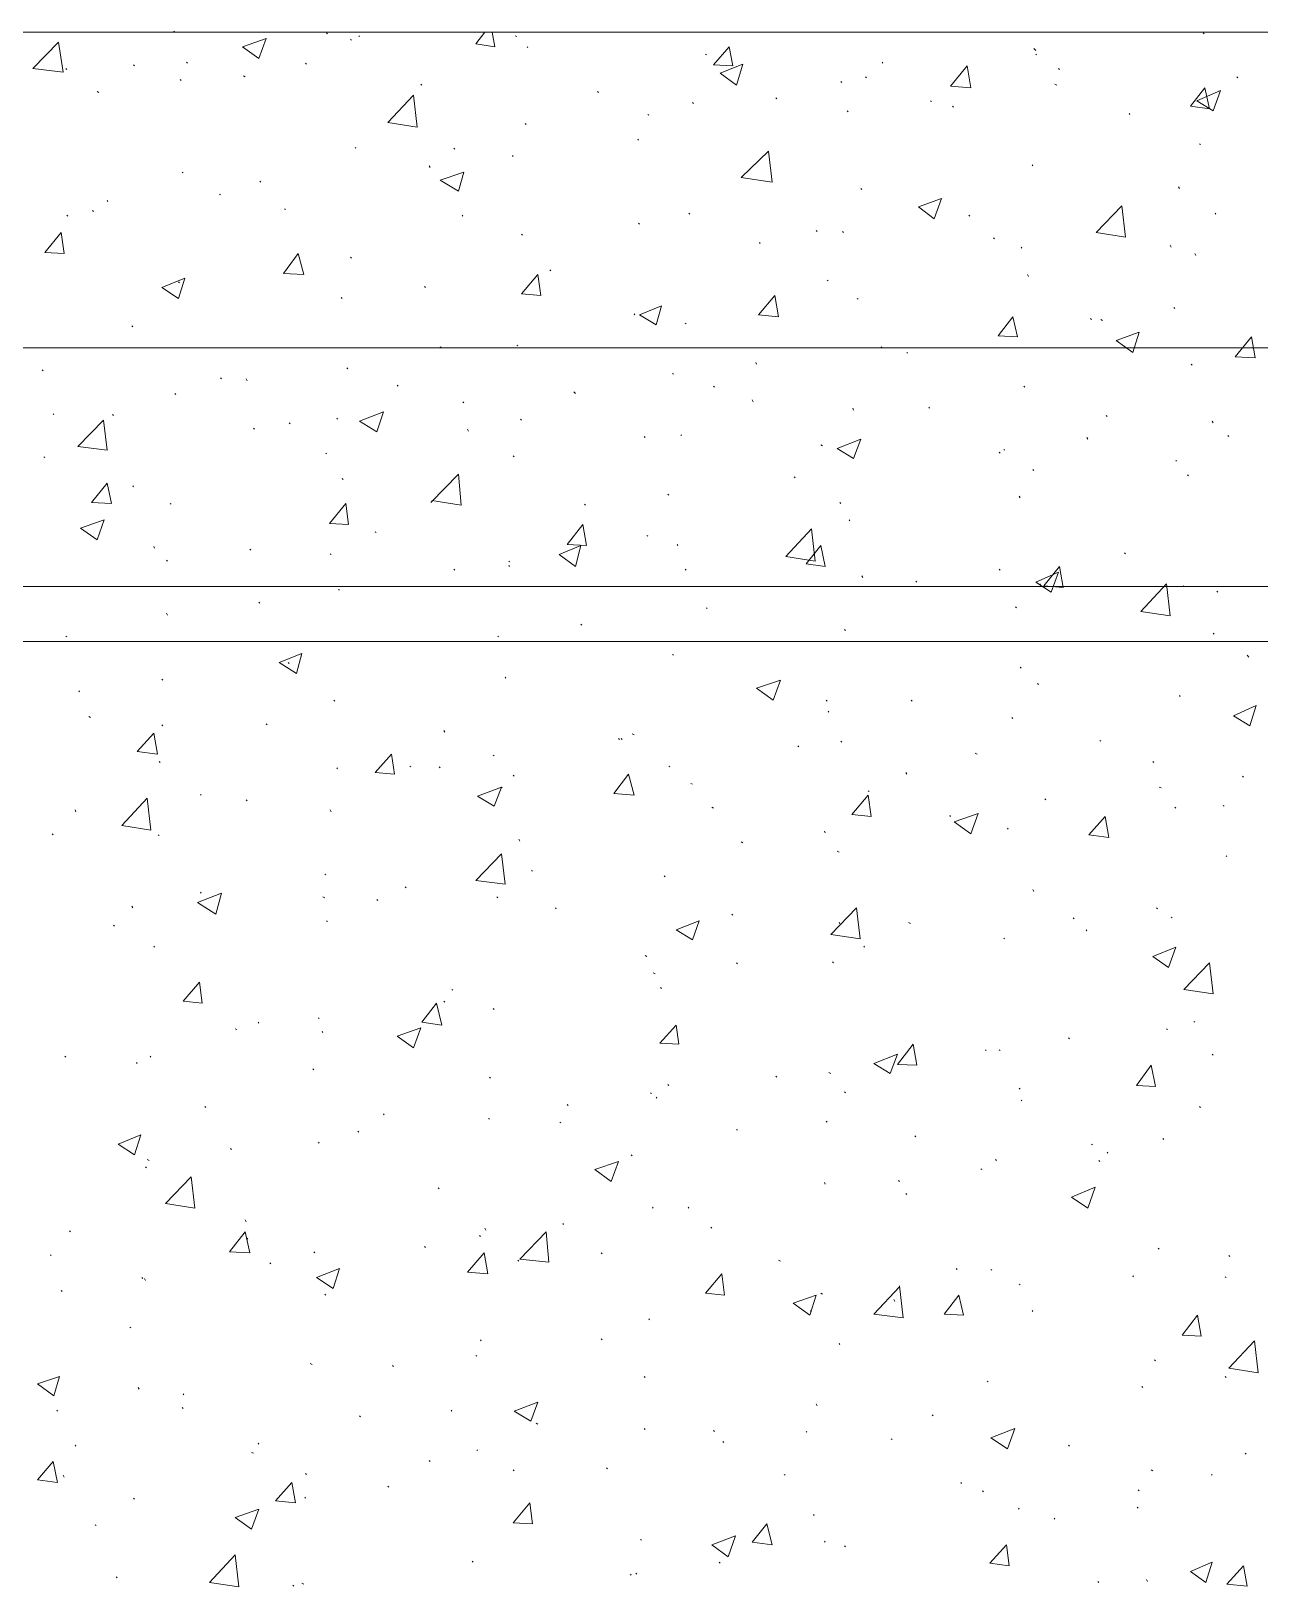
# Model space of a CAD drawing. Header units: millimetres. Extents: x 2928 to 3112, y 1220 to 1280.
# Drawn here: x 2977.183 to 2979.422, y 1259.729 to 1262.564 of the extents above; entities that cross this region are included whole.
import ezdxf

# ---------------------------------------------------------------- set-up
doc = ezdxf.new("R2010")
doc.units = ezdxf.units.MM

msp = doc.modelspace()

# ---------------------------------------------------------------- linework, layer by layer
at = {"color": 253, "linetype": 'Continuous', "lineweight": 5, "true_color": 0x9a9a9a}
for points in [[(2940.97965, 1262.56226), (2981.54689, 1262.56226), (2981.54689, 1240.79028), (2940.97965, 1240.79028)], [(2941.98633, 1261.55224), (2980.53854, 1261.55224), (2980.53854, 1241.8003), (2941.98633, 1241.8003)]]:
    msp.add_lwpolyline(points, close=True, dxfattribs=at)
at = {"color": 92, "linetype": 'Continuous', "lineweight": 13, "true_color": 0x00b800}
for points in [[(2977.44517, 1262.56226), (2977.4435, 1262.56393), (2977.4435, 1262.56393)], [(2977.7235, 1262.55893), (2977.72184, 1262.56059), (2977.72184, 1262.56059)], [(2977.99351, 1262.54059), (2978.01017, 1262.56226), (2978.01017, 1262.56226)], [(2978.02851, 1262.53559), (2978.02351, 1262.56226), (2978.02351, 1262.56226)], [(2979.32019, 1262.55893), (2979.31853, 1262.56059), (2979.31853, 1262.56059)], [(2977.18683, 1262.49559), (2977.2335, 1262.54393), (2977.2335, 1262.54393)], [(2977.24183, 1262.48892), (2977.2335, 1262.54393), (2977.2335, 1262.54393)], [(2977.5685, 1262.53559), (2977.61184, 1262.55059), (2977.61184, 1262.55059)], [(2977.5685, 1262.53559), (2977.5985, 1262.51392), (2977.5985, 1262.51392)], [(2977.5985, 1262.51392), (2977.61184, 1262.55059), (2977.61184, 1262.55059)], [(2977.76684, 1262.54726), (2977.76517, 1262.54893), (2977.76517, 1262.54893)], [(2977.78184, 1262.55393), (2977.78017, 1262.55559), (2977.78017, 1262.55559)], [(2977.99351, 1262.54059), (2978.02851, 1262.53559), (2978.02851, 1262.53559)], [(2978.06851, 1262.55393), (2978.06518, 1262.55559), (2978.06518, 1262.55559)], [(2978.08851, 1262.53393), (2978.08684, 1262.53559), (2978.08684, 1262.53559)], [(2978.42685, 1262.50226), (2978.45518, 1262.53559), (2978.45518, 1262.53559)], [(2978.46185, 1262.50059), (2978.45518, 1262.53559), (2978.45518, 1262.53559)], [(2979.01352, 1262.52892), (2979.01019, 1262.53226), (2979.01019, 1262.53226)], [(2977.37183, 1262.50059), (2977.37017, 1262.50226), (2977.37017, 1262.50226)], [(2977.4685, 1262.50559), (2977.46683, 1262.50726), (2977.46683, 1262.50726)], [(2977.68517, 1262.50392), (2977.6835, 1262.50559), (2977.6835, 1262.50559)], [(2978.41351, 1262.52059), (2978.41185, 1262.52226), (2978.41185, 1262.52226)], [(2978.42685, 1262.50226), (2978.46185, 1262.50059), (2978.46185, 1262.50059)], [(2978.43851, 1262.48726), (2978.48018, 1262.50392), (2978.48018, 1262.50392)], [(2978.46851, 1262.46559), (2978.48018, 1262.50392), (2978.48018, 1262.50392)], [(2978.73519, 1262.50559), (2978.73352, 1262.50726), (2978.73352, 1262.50726)], [(2978.85852, 1262.46392), (2978.88852, 1262.50059), (2978.88852, 1262.50059)], [(2978.89519, 1262.46059), (2978.88852, 1262.50059), (2978.88852, 1262.50059)], [(2979.01519, 1262.52059), (2979.01352, 1262.52226), (2979.01352, 1262.52226)], [(2977.18683, 1262.49559), (2977.24183, 1262.48892), (2977.24183, 1262.48892)], [(2977.2485, 1262.49392), (2977.24683, 1262.49559), (2977.24683, 1262.49559)], [(2977.45683, 1262.47392), (2977.45517, 1262.47559), (2977.45517, 1262.47559)], [(2977.5735, 1262.48059), (2977.57017, 1262.48226), (2977.57017, 1262.48226)], [(2978.43851, 1262.48726), (2978.46851, 1262.46559), (2978.46851, 1262.46559)], [(2978.66018, 1262.47059), (2978.65852, 1262.47226), (2978.65852, 1262.47226)], [(2978.70518, 1262.47892), (2978.70352, 1262.48059), (2978.70352, 1262.48059)], [(2979.05686, 1262.49392), (2979.05519, 1262.49559), (2979.05519, 1262.49559)], [(2979.38186, 1262.47892), (2979.38019, 1262.48059), (2979.38019, 1262.48059)], [(2977.30683, 1262.45226), (2977.3035, 1262.45392), (2977.3035, 1262.45392)], [(2977.83351, 1262.39726), (2977.88017, 1262.44726), (2977.88017, 1262.44726)], [(2977.88684, 1262.38892), (2977.88017, 1262.44726), (2977.88017, 1262.44726)], [(2977.89517, 1262.46559), (2977.89351, 1262.46726), (2977.89351, 1262.46726)], [(2978.21684, 1262.45226), (2978.21518, 1262.45392), (2978.21518, 1262.45392)], [(2978.85852, 1262.46392), (2978.89519, 1262.46059), (2978.89519, 1262.46059)], [(2979.05186, 1262.46559), (2979.04852, 1262.46726), (2979.04852, 1262.46726)], [(2979.29519, 1262.42726), (2979.32186, 1262.46059), (2979.32186, 1262.46059)], [(2979.30686, 1262.43726), (2979.35019, 1262.45559), (2979.35019, 1262.45559)], [(2979.33019, 1262.42226), (2979.32186, 1262.46059), (2979.32186, 1262.46059)], [(2979.33686, 1262.41892), (2979.35019, 1262.45559), (2979.35019, 1262.45559)], [(2978.39018, 1262.43226), (2978.38851, 1262.43392), (2978.38851, 1262.43392)], [(2978.54185, 1262.44059), (2978.54018, 1262.44226), (2978.54018, 1262.44226)], [(2978.67185, 1262.41726), (2978.67018, 1262.41892), (2978.67018, 1262.41892)], [(2978.82352, 1262.43559), (2978.82185, 1262.43726), (2978.82185, 1262.43726)], [(2978.86352, 1262.42559), (2978.86185, 1262.42726), (2978.86185, 1262.42726)], [(2979.29519, 1262.42726), (2979.33019, 1262.42226), (2979.33019, 1262.42226)], [(2979.30686, 1262.43726), (2979.33686, 1262.41892), (2979.33686, 1262.41892)], [(2977.83351, 1262.39726), (2977.88684, 1262.38892), (2977.88684, 1262.38892)], [(2978.08518, 1262.39392), (2978.08351, 1262.39559), (2978.08351, 1262.39559)], [(2978.30851, 1262.41059), (2978.30685, 1262.41226), (2978.30685, 1262.41226)], [(2979.18519, 1262.41226), (2979.18352, 1262.41392), (2979.18352, 1262.41392)], [(2978.29018, 1262.36559), (2978.28851, 1262.36726), (2978.28851, 1262.36726)], [(2979.31353, 1262.35726), (2979.31186, 1262.35892), (2979.31186, 1262.35892)], [(2977.77517, 1262.35059), (2977.7735, 1262.35226), (2977.7735, 1262.35226)], [(2977.95517, 1262.34892), (2977.95351, 1262.35059), (2977.95351, 1262.35059)], [(2978.06184, 1262.33559), (2978.06018, 1262.33726), (2978.06018, 1262.33726)], [(2978.47685, 1262.29726), (2978.52685, 1262.34559), (2978.52685, 1262.34559)], [(2978.53352, 1262.28892), (2978.52685, 1262.34559), (2978.52685, 1262.34559)], [(2977.46017, 1262.30559), (2977.4585, 1262.30726), (2977.4585, 1262.30726)], [(2977.91017, 1262.31559), (2977.90851, 1262.31892), (2977.90851, 1262.31892)], [(2977.92851, 1262.29225), (2977.97184, 1262.30726), (2977.97184, 1262.30726)], [(2977.96184, 1262.27225), (2977.97184, 1262.30726), (2977.97184, 1262.30726)], [(2979.00852, 1262.31892), (2979.00686, 1262.32059), (2979.00686, 1262.32059)], [(2977.60184, 1262.28892), (2977.60017, 1262.29059), (2977.60017, 1262.29059)], [(2977.92851, 1262.29225), (2977.96184, 1262.27225), (2977.96184, 1262.27225)], [(2978.47685, 1262.29726), (2978.53352, 1262.28892), (2978.53352, 1262.28892)], [(2978.69685, 1262.27559), (2978.69518, 1262.27725), (2978.69518, 1262.27725)], [(2979.27519, 1262.27725), (2979.27353, 1262.28059), (2979.27353, 1262.28059)], [(2977.3235, 1262.25392), (2977.32183, 1262.25559), (2977.32183, 1262.25559)], [(2977.5285, 1262.26559), (2977.52683, 1262.26725), (2977.52683, 1262.26725)], [(2978.80019, 1262.24392), (2978.84185, 1262.25892), (2978.84185, 1262.25892)], [(2978.82852, 1262.22225), (2978.84185, 1262.25892), (2978.84185, 1262.25892)], [(2979.12352, 1262.19725), (2979.17019, 1262.24559), (2979.17019, 1262.24559)], [(2979.17686, 1262.18892), (2979.17019, 1262.24559), (2979.17019, 1262.24559)], [(2977.25016, 1262.22725), (2977.2485, 1262.22892), (2977.2485, 1262.22892)], [(2977.29683, 1262.23559), (2977.29516, 1262.23725), (2977.29516, 1262.23725)], [(2977.64684, 1262.23892), (2977.64517, 1262.24059), (2977.64517, 1262.24059)], [(2977.97017, 1262.22725), (2977.96851, 1262.22892), (2977.96851, 1262.22892)], [(2978.38351, 1262.23059), (2978.38185, 1262.23225), (2978.38185, 1262.23225)], [(2978.80019, 1262.24392), (2978.82852, 1262.22225), (2978.82852, 1262.22225)], [(2978.89352, 1262.22725), (2978.89185, 1262.22892), (2978.89185, 1262.22892)], [(2979.34186, 1262.23059), (2979.34019, 1262.23225), (2979.34019, 1262.23225)], [(2977.2085, 1262.16059), (2977.2385, 1262.19725), (2977.2385, 1262.19725)], [(2977.2435, 1262.15892), (2977.2385, 1262.19725), (2977.2385, 1262.19725)], [(2978.07851, 1262.19225), (2978.07684, 1262.19392), (2978.07684, 1262.19392)], [(2978.29185, 1262.21225), (2978.29018, 1262.21392), (2978.29018, 1262.21392)], [(2978.61518, 1262.19892), (2978.61352, 1262.20059), (2978.61352, 1262.20059)], [(2978.66352, 1262.19725), (2978.66185, 1262.19892), (2978.66185, 1262.19892)], [(2979.12352, 1262.19725), (2979.17686, 1262.18892), (2979.17686, 1262.18892)], [(2977.2085, 1262.16059), (2977.2435, 1262.15892), (2977.2435, 1262.15892)], [(2978.51185, 1262.17725), (2978.51018, 1262.17892), (2978.51018, 1262.17892)], [(2978.93852, 1262.18559), (2978.93685, 1262.18725), (2978.93685, 1262.18725)], [(2978.98852, 1262.16892), (2978.98686, 1262.17059), (2978.98686, 1262.17059)], [(2979.26019, 1262.17059), (2979.25853, 1262.17392), (2979.25853, 1262.17392)], [(2977.6435, 1262.12225), (2977.67017, 1262.15892), (2977.67017, 1262.15892)], [(2977.68017, 1262.12059), (2977.67017, 1262.15892), (2977.67017, 1262.15892)], [(2977.76684, 1262.15059), (2977.76517, 1262.15225), (2977.76517, 1262.15225)], [(2979.30519, 1262.15559), (2979.30353, 1262.15892), (2979.30353, 1262.15892)], [(2977.42183, 1262.09725), (2977.4635, 1262.11392), (2977.4635, 1262.11392)], [(2977.45183, 1262.07725), (2977.4635, 1262.11392), (2977.4635, 1262.11392)], [(2977.4535, 1262.10559), (2977.45183, 1262.10725), (2977.45183, 1262.10725)], [(2977.6435, 1262.12225), (2977.68017, 1262.12059), (2977.68017, 1262.12059)], [(2978.07684, 1262.08559), (2978.10684, 1262.12059), (2978.10684, 1262.12059)], [(2978.11184, 1262.08225), (2978.10684, 1262.12059), (2978.10684, 1262.12059)], [(2978.13018, 1262.12725), (2978.12851, 1262.12892), (2978.12851, 1262.12892)], [(2978.63518, 1262.10892), (2978.63352, 1262.11059), (2978.63352, 1262.11059)], [(2979.00019, 1262.11725), (2978.99852, 1262.12059), (2978.99852, 1262.12059)], [(2977.42183, 1262.09725), (2977.45183, 1262.07725), (2977.45183, 1262.07725)], [(2977.75017, 1262.07725), (2977.7485, 1262.07892), (2977.7485, 1262.07892)], [(2977.90184, 1262.09725), (2977.90017, 1262.09892), (2977.90017, 1262.09892)], [(2978.07684, 1262.08559), (2978.11184, 1262.08225), (2978.11184, 1262.08225)], [(2978.50852, 1262.04725), (2978.53852, 1262.08225), (2978.53852, 1262.08225)], [(2978.54518, 1262.04392), (2978.53852, 1262.08225), (2978.53852, 1262.08225)], [(2978.69018, 1262.07559), (2978.68852, 1262.07725), (2978.68852, 1262.07725)], [(2978.28351, 1262.04725), (2978.28185, 1262.04892), (2978.28185, 1262.04892)], [(2978.29185, 1262.04725), (2978.33185, 1262.06392), (2978.33185, 1262.06392)], [(2978.29185, 1262.04725), (2978.32185, 1262.02892), (2978.32185, 1262.02892)], [(2978.32185, 1262.02892), (2978.33185, 1262.06392), (2978.33185, 1262.06392)], [(2978.50852, 1262.04725), (2978.54518, 1262.04392), (2978.54518, 1262.04392)], [(2979.26686, 1262.05892), (2979.26519, 1262.06058), (2979.26519, 1262.06058)], [(2977.3685, 1262.02558), (2977.36683, 1262.02725), (2977.36683, 1262.02725)], [(2978.37685, 1262.03058), (2978.37518, 1262.03225), (2978.37518, 1262.03225)], [(2978.94519, 1262.00892), (2978.97186, 1262.04392), (2978.97186, 1262.04392)], [(2978.98019, 1262.00725), (2978.97186, 1262.04392), (2978.97186, 1262.04392)], [(2979.11519, 1262.03892), (2979.11352, 1262.04058), (2979.11352, 1262.04058)], [(2979.13519, 1262.03725), (2979.13186, 1262.03892), (2979.13186, 1262.03892)], [(2978.07018, 1261.99058), (2978.06851, 1261.99225), (2978.06851, 1261.99225)], [(2978.94519, 1262.00892), (2978.98019, 1262.00725), (2978.98019, 1262.00725)], [(2979.16019, 1262.00058), (2979.20186, 1262.01558), (2979.20186, 1262.01558)], [(2979.16019, 1262.00058), (2979.19019, 1261.97892), (2979.19019, 1261.97892)], [(2979.19019, 1261.97892), (2979.20186, 1262.01558), (2979.20186, 1262.01558)], [(2979.37686, 1261.97058), (2979.40686, 1262.00725), (2979.40686, 1262.00725)], [(2979.41353, 1261.96892), (2979.40686, 1262.00725), (2979.40686, 1262.00725)], [(2977.93184, 1261.98725), (2977.92851, 1261.98892), (2977.92851, 1261.98892)], [(2978.73352, 1261.98725), (2978.73185, 1261.98892), (2978.73185, 1261.98892)], [(2978.78019, 1261.97725), (2978.77852, 1261.97892), (2978.77852, 1261.97892)], [(2979.37686, 1261.97058), (2979.41353, 1261.96892), (2979.41353, 1261.96892)], [(2977.20516, 1261.94558), (2977.2035, 1261.94725), (2977.2035, 1261.94725)], [(2977.76017, 1261.94892), (2977.7585, 1261.95058), (2977.7585, 1261.95058)], [(2978.35351, 1261.93892), (2978.35185, 1261.94058), (2978.35185, 1261.94058)], [(2978.50518, 1261.95725), (2978.50352, 1261.96058), (2978.50352, 1261.96058)], [(2979.29853, 1261.95558), (2979.29686, 1261.95725), (2979.29686, 1261.95725)], [(2977.53017, 1261.93058), (2977.5285, 1261.93225), (2977.5285, 1261.93225)], [(2977.57684, 1261.92725), (2977.57517, 1261.93058), (2977.57517, 1261.93058)], [(2977.85184, 1261.91725), (2977.85017, 1261.91892), (2977.85017, 1261.91892)], [(2978.17518, 1261.90392), (2978.17184, 1261.90725), (2978.17184, 1261.90725)], [(2978.42851, 1261.91558), (2978.42685, 1261.91725), (2978.42685, 1261.91725)], [(2978.99352, 1261.91558), (2978.99186, 1261.91725), (2978.99186, 1261.91725)], [(2977.44683, 1261.90225), (2977.44517, 1261.90392), (2977.44517, 1261.90392)], [(2977.97184, 1261.88725), (2977.97017, 1261.88892), (2977.97017, 1261.88892)], [(2978.49852, 1261.88892), (2978.49685, 1261.89225), (2978.49685, 1261.89225)], [(2978.68185, 1261.87392), (2978.68018, 1261.87725), (2978.68018, 1261.87725)], [(2978.82019, 1261.87725), (2978.81852, 1261.87892), (2978.81852, 1261.87892)], [(2977.22516, 1261.86558), (2977.2235, 1261.86725), (2977.2235, 1261.86725)], [(2977.2685, 1261.80725), (2977.31516, 1261.85558), (2977.31516, 1261.85558)], [(2977.32183, 1261.80058), (2977.31516, 1261.85558), (2977.31516, 1261.85558)], [(2977.3335, 1261.86392), (2977.33183, 1261.86558), (2977.33183, 1261.86558)], [(2977.65517, 1261.84892), (2977.6535, 1261.85058), (2977.6535, 1261.85058)], [(2977.74184, 1261.85725), (2977.74017, 1261.85892), (2977.74017, 1261.85892)], [(2977.78184, 1261.85392), (2977.82517, 1261.87058), (2977.82517, 1261.87058)], [(2977.78184, 1261.85392), (2977.81351, 1261.83392), (2977.81351, 1261.83392)], [(2977.81351, 1261.83392), (2977.82517, 1261.87058), (2977.82517, 1261.87058)], [(2978.07684, 1261.85558), (2978.07518, 1261.85725), (2978.07518, 1261.85725)], [(2979.14352, 1261.86225), (2979.14186, 1261.86392), (2979.14186, 1261.86392)], [(2979.33686, 1261.85058), (2979.33519, 1261.85392), (2979.33519, 1261.85392)], [(2977.59017, 1261.83892), (2977.5885, 1261.84058), (2977.5885, 1261.84058)], [(2977.98017, 1261.83558), (2977.97851, 1261.83892), (2977.97851, 1261.83892)], [(2978.30185, 1261.82391), (2978.30018, 1261.82558), (2978.30018, 1261.82558)], [(2978.36851, 1261.82725), (2978.36685, 1261.82891), (2978.36685, 1261.82891)], [(2978.65185, 1261.80391), (2978.69518, 1261.82058), (2978.69518, 1261.82058)], [(2978.68185, 1261.78558), (2978.69518, 1261.82058), (2978.69518, 1261.82058)], [(2979.10852, 1261.82058), (2979.10686, 1261.82391), (2979.10686, 1261.82391)], [(2979.36519, 1261.82558), (2979.36353, 1261.82725), (2979.36353, 1261.82725)], [(2977.2685, 1261.80725), (2977.32183, 1261.80058), (2977.32183, 1261.80058)], [(2977.72184, 1261.79391), (2977.72017, 1261.79558), (2977.72017, 1261.79558)], [(2978.62518, 1261.80891), (2978.62185, 1261.81058), (2978.62185, 1261.81058)], [(2978.65185, 1261.80391), (2978.68185, 1261.78558), (2978.68185, 1261.78558)], [(2978.94852, 1261.79558), (2978.94685, 1261.79725), (2978.94685, 1261.79725)], [(2978.95685, 1261.80058), (2978.95519, 1261.80225), (2978.95519, 1261.80225)], [(2977.2085, 1261.78725), (2977.20683, 1261.78891), (2977.20683, 1261.78891)], [(2978.06351, 1261.78891), (2978.06184, 1261.79058), (2978.06184, 1261.79058)], [(2979.01019, 1261.76391), (2979.00852, 1261.76558), (2979.00852, 1261.76558)], [(2979.27019, 1261.78058), (2979.26853, 1261.78225), (2979.26853, 1261.78225)], [(2977.2935, 1261.70558), (2977.32183, 1261.74058), (2977.32183, 1261.74058)], [(2977.33017, 1261.70391), (2977.32183, 1261.74058), (2977.32183, 1261.74058)], [(2977.37017, 1261.73391), (2977.3685, 1261.73558), (2977.3685, 1261.73558)], [(2977.75184, 1261.74725), (2977.75017, 1261.74891), (2977.75017, 1261.74891)], [(2977.91184, 1261.70558), (2977.96184, 1261.75725), (2977.96184, 1261.75725)], [(2977.96684, 1261.70058), (2977.96184, 1261.75725), (2977.96184, 1261.75725)], [(2978.57518, 1261.75058), (2978.57352, 1261.75225), (2978.57352, 1261.75225)], [(2979.29186, 1261.75391), (2979.29019, 1261.75558), (2979.29019, 1261.75558)], [(2977.91351, 1261.70891), (2977.96684, 1261.70058), (2977.96684, 1261.70058)], [(2978.34518, 1261.71891), (2978.34351, 1261.72058), (2978.34351, 1261.72058)], [(2978.98519, 1261.71391), (2978.98352, 1261.71725), (2978.98352, 1261.71725)], [(2977.2935, 1261.70558), (2977.33017, 1261.70391), (2977.33017, 1261.70391)], [(2977.4385, 1261.70225), (2977.43683, 1261.70391), (2977.43683, 1261.70391)], [(2977.72684, 1261.66725), (2977.75684, 1261.70391), (2977.75684, 1261.70391)], [(2977.76184, 1261.66558), (2977.75684, 1261.70391), (2977.75684, 1261.70391)], [(2978.19351, 1261.70058), (2978.19184, 1261.70225), (2978.19184, 1261.70225)], [(2978.65852, 1261.70391), (2978.65685, 1261.70558), (2978.65685, 1261.70558)], [(2977.2735, 1261.65891), (2977.31683, 1261.67391), (2977.31683, 1261.67391)], [(2977.2735, 1261.65891), (2977.3035, 1261.63725), (2977.3035, 1261.63725)], [(2977.3035, 1261.63725), (2977.31683, 1261.67391), (2977.31683, 1261.67391)], [(2977.72684, 1261.66725), (2977.76184, 1261.66558), (2977.76184, 1261.66558)], [(2977.81184, 1261.65058), (2977.81017, 1261.65225), (2977.81017, 1261.65225)], [(2978.16018, 1261.62891), (2978.18851, 1261.66558), (2978.18851, 1261.66558)], [(2978.19518, 1261.62725), (2978.18851, 1261.66558), (2978.18851, 1261.66558)], [(2978.55852, 1261.60725), (2978.60518, 1261.65725), (2978.60518, 1261.65725)], [(2978.61185, 1261.59891), (2978.60518, 1261.65725), (2978.60518, 1261.65725)], [(2978.67518, 1261.67225), (2978.67352, 1261.67391), (2978.67352, 1261.67391)], [(2977.4085, 1261.62225), (2977.40683, 1261.62558), (2977.40683, 1261.62558)], [(2978.14518, 1261.61058), (2978.18518, 1261.62725), (2978.18518, 1261.62725)], [(2978.16018, 1261.62891), (2978.19518, 1261.62725), (2978.19518, 1261.62725)], [(2978.17518, 1261.58891), (2978.18518, 1261.62725), (2978.18518, 1261.62725)], [(2978.30685, 1261.64391), (2978.30518, 1261.64558), (2978.30518, 1261.64558)], [(2978.36185, 1261.62725), (2978.36018, 1261.62891), (2978.36018, 1261.62891)], [(2978.59518, 1261.59391), (2978.62185, 1261.62725), (2978.62185, 1261.62725)], [(2978.63018, 1261.58891), (2978.62185, 1261.62725), (2978.62185, 1261.62725)], [(2977.43183, 1261.59891), (2977.43017, 1261.60058), (2977.43017, 1261.60058)], [(2977.5835, 1261.61891), (2977.58184, 1261.62058), (2977.58184, 1261.62058)], [(2977.73017, 1261.61058), (2977.7285, 1261.61225), (2977.7285, 1261.61225)], [(2978.05518, 1261.59725), (2978.05351, 1261.59891), (2978.05351, 1261.59891)], [(2978.14518, 1261.61058), (2978.17518, 1261.58891), (2978.17518, 1261.58891)], [(2978.55852, 1261.60725), (2978.61185, 1261.59891), (2978.61185, 1261.59891)], [(2978.59518, 1261.59391), (2978.63018, 1261.58891), (2978.63018, 1261.58891)], [(2979.17686, 1261.61225), (2979.17519, 1261.61391), (2979.17519, 1261.61391)], [(2977.95517, 1261.58224), (2977.95351, 1261.58391), (2977.95351, 1261.58391)], [(2978.05518, 1261.58891), (2978.05351, 1261.59058), (2978.05351, 1261.59058)], [(2978.37685, 1261.58224), (2978.37518, 1261.58391), (2978.37518, 1261.58391)], [(2978.69852, 1261.56891), (2978.69685, 1261.57224), (2978.69685, 1261.57224)], [(2978.94852, 1261.58224), (2978.94685, 1261.58391), (2978.94685, 1261.58391)], [(2979.01352, 1261.56058), (2979.05519, 1261.57891), (2979.05519, 1261.57891)], [(2979.02852, 1261.55391), (2979.05686, 1261.58891), (2979.05686, 1261.58891)], [(2979.04186, 1261.54224), (2979.05519, 1261.57891), (2979.05519, 1261.57891)], [(2979.06352, 1261.55058), (2979.05686, 1261.58891), (2979.05686, 1261.58891)], [(2977.74517, 1261.54558), (2977.7435, 1261.54724), (2977.7435, 1261.54724)], [(2978.79685, 1261.56058), (2978.79519, 1261.56224), (2978.79519, 1261.56224)], [(2979.01352, 1261.56058), (2979.04186, 1261.54224), (2979.04186, 1261.54224)], [(2979.02352, 1261.55391), (2979.02186, 1261.55724), (2979.02186, 1261.55724)], [(2979.02852, 1261.55391), (2979.06352, 1261.55058), (2979.06352, 1261.55058)], [(2979.20519, 1261.50724), (2979.25186, 1261.55724), (2979.25186, 1261.55724)], [(2979.25853, 1261.49891), (2979.25186, 1261.55724), (2979.25186, 1261.55724)], [(2979.28353, 1261.55224), (2979.28186, 1261.55391), (2979.28186, 1261.55391)], [(2979.34519, 1261.54224), (2979.34353, 1261.54391), (2979.34353, 1261.54391)], [(2977.60017, 1261.52224), (2977.5985, 1261.52391), (2977.5985, 1261.52391)], [(2978.41518, 1261.51224), (2978.41351, 1261.51391), (2978.41351, 1261.51391)], [(2978.97852, 1261.51391), (2978.97686, 1261.51558), (2978.97686, 1261.51558)], [(2977.43183, 1261.50058), (2977.43017, 1261.50391), (2977.43017, 1261.50391)], [(2978.18684, 1261.48224), (2978.18518, 1261.48391), (2978.18518, 1261.48391)], [(2979.20519, 1261.50724), (2979.25853, 1261.49891), (2979.25853, 1261.49891)], [(2977.2485, 1261.46058), (2977.24683, 1261.46224), (2977.24683, 1261.46224)], [(2978.03518, 1261.46058), (2978.03351, 1261.46224), (2978.03351, 1261.46224)], [(2978.66685, 1261.47224), (2978.66518, 1261.47391), (2978.66518, 1261.47391)], [(2979.33853, 1261.46558), (2979.33686, 1261.46724), (2979.33686, 1261.46724)], [(2977.63517, 1261.41391), (2977.67684, 1261.43058), (2977.67684, 1261.43058)], [(2977.66684, 1261.39391), (2977.67684, 1261.43058), (2977.67684, 1261.43058)], [(2978.35351, 1261.42724), (2978.35185, 1261.42891), (2978.35185, 1261.42891)], [(2979.40186, 1261.42391), (2979.39853, 1261.42724), (2979.39853, 1261.42724)], [(2977.63517, 1261.41391), (2977.66684, 1261.39391), (2977.66684, 1261.39391)], [(2977.6535, 1261.41224), (2977.65184, 1261.41391), (2977.65184, 1261.41391)], [(2978.98686, 1261.40391), (2978.98519, 1261.40558), (2978.98519, 1261.40558)], [(2977.4235, 1261.38224), (2977.42183, 1261.38391), (2977.42183, 1261.38391)], [(2978.04851, 1261.38558), (2978.04684, 1261.38724), (2978.04684, 1261.38724)], [(2978.50518, 1261.36724), (2978.54852, 1261.38224), (2978.54852, 1261.38224)], [(2978.50518, 1261.36724), (2978.53518, 1261.34557), (2978.53518, 1261.34557)], [(2978.53518, 1261.34557), (2978.54852, 1261.38224), (2978.54852, 1261.38224)], [(2979.01852, 1261.37391), (2979.01686, 1261.37558), (2979.01686, 1261.37558)], [(2977.27183, 1261.36057), (2977.27016, 1261.36224), (2977.27016, 1261.36224)], [(2977.73684, 1261.34391), (2977.73517, 1261.34557), (2977.73517, 1261.34557)], [(2978.63352, 1261.34391), (2978.63185, 1261.34557), (2978.63185, 1261.34557)], [(2978.78852, 1261.34391), (2978.78685, 1261.34557), (2978.78685, 1261.34557)], [(2979.27686, 1261.35224), (2979.27519, 1261.35391), (2979.27519, 1261.35391)], [(2977.29183, 1261.31391), (2977.2885, 1261.31557), (2977.2885, 1261.31557)], [(2978.63685, 1261.32391), (2978.63518, 1261.32557), (2978.63518, 1261.32557)], [(2978.97186, 1261.31224), (2978.97019, 1261.31391), (2978.97019, 1261.31391)], [(2979.37353, 1261.31724), (2979.41519, 1261.33557), (2979.41519, 1261.33557)], [(2979.37353, 1261.31724), (2979.40353, 1261.29891), (2979.40353, 1261.29891)], [(2979.40353, 1261.29891), (2979.41519, 1261.33557), (2979.41519, 1261.33557)], [(2977.37683, 1261.25224), (2977.40683, 1261.28557), (2977.40683, 1261.28557)], [(2977.4135, 1261.24724), (2977.40683, 1261.28557), (2977.40683, 1261.28557)], [(2977.4235, 1261.29891), (2977.42183, 1261.30057), (2977.42183, 1261.30057)], [(2977.6135, 1261.30057), (2977.61184, 1261.30224), (2977.61184, 1261.30224)], [(2977.93684, 1261.28724), (2977.93517, 1261.29057), (2977.93517, 1261.29057)], [(2978.28185, 1261.28224), (2978.27851, 1261.28391), (2978.27851, 1261.28391)], [(2978.25518, 1261.27391), (2978.25351, 1261.27557), (2978.25351, 1261.27557)], [(2978.26018, 1261.27391), (2978.25851, 1261.27557), (2978.25851, 1261.27557)], [(2978.58185, 1261.26057), (2978.58018, 1261.26224), (2978.58018, 1261.26224)], [(2978.66018, 1261.26891), (2978.65852, 1261.27057), (2978.65852, 1261.27057)], [(2979.13186, 1261.27057), (2979.13019, 1261.27224), (2979.13019, 1261.27224)], [(2977.37683, 1261.25224), (2977.4135, 1261.24724), (2977.4135, 1261.24724)], [(2977.4185, 1261.23224), (2977.41683, 1261.23391), (2977.41683, 1261.23391)], [(2977.81017, 1261.21391), (2977.84017, 1261.24724), (2977.84017, 1261.24724)], [(2977.84517, 1261.21057), (2977.84017, 1261.24724), (2977.84017, 1261.24724)], [(2977.87517, 1261.22391), (2977.87351, 1261.22557), (2977.87351, 1261.22557)], [(2978.02684, 1261.24391), (2978.02517, 1261.24557), (2978.02517, 1261.24557)], [(2978.34685, 1261.22391), (2978.34518, 1261.22557), (2978.34518, 1261.22557)], [(2978.90685, 1261.24724), (2978.90352, 1261.24891), (2978.90352, 1261.24891)], [(2979.22853, 1261.23224), (2979.22686, 1261.23391), (2979.22686, 1261.23391)], [(2977.74184, 1261.22057), (2977.74017, 1261.22224), (2977.74017, 1261.22224)], [(2977.81017, 1261.21391), (2977.84517, 1261.21057), (2977.84517, 1261.21057)], [(2977.92851, 1261.22224), (2977.92684, 1261.22391), (2977.92684, 1261.22391)], [(2978.06351, 1261.20724), (2978.06184, 1261.20891), (2978.06184, 1261.20891)], [(2978.24518, 1261.17557), (2978.27185, 1261.21057), (2978.27185, 1261.21057)], [(2978.28185, 1261.17224), (2978.27185, 1261.21057), (2978.27185, 1261.21057)], [(2978.77852, 1261.21057), (2978.77685, 1261.21391), (2978.77685, 1261.21391)], [(2979.39186, 1261.20557), (2979.39019, 1261.20724), (2979.39019, 1261.20724)], [(2977.4935, 1261.17224), (2977.49183, 1261.17391), (2977.49183, 1261.17391)], [(2977.99684, 1261.17057), (2978.04018, 1261.18724), (2978.04018, 1261.18724)], [(2977.99684, 1261.17057), (2978.02684, 1261.15224), (2978.02684, 1261.15224)], [(2978.02684, 1261.15224), (2978.04018, 1261.18724), (2978.04018, 1261.18724)], [(2978.04184, 1261.18557), (2978.04018, 1261.18724), (2978.04018, 1261.18724)], [(2978.24518, 1261.17557), (2978.28185, 1261.17224), (2978.28185, 1261.17224)], [(2978.38851, 1261.19224), (2978.38518, 1261.19391), (2978.38518, 1261.19391)], [(2978.67852, 1261.13724), (2978.70852, 1261.17224), (2978.70852, 1261.17224)], [(2978.71018, 1261.17891), (2978.70852, 1261.18057), (2978.70852, 1261.18057)], [(2978.71352, 1261.13391), (2978.70852, 1261.17224), (2978.70852, 1261.17224)], [(2979.24186, 1261.18557), (2979.23853, 1261.18724), (2979.23853, 1261.18724)], [(2977.26516, 1261.14224), (2977.2635, 1261.14557), (2977.2635, 1261.14557)], [(2977.3485, 1261.11724), (2977.39517, 1261.16724), (2977.39517, 1261.16724)], [(2977.40183, 1261.1089), (2977.39517, 1261.16724), (2977.39517, 1261.16724)], [(2977.57684, 1261.16224), (2977.57517, 1261.16391), (2977.57517, 1261.16391)], [(2977.73017, 1261.14224), (2977.7285, 1261.14557), (2977.7285, 1261.14557)], [(2978.42685, 1261.14891), (2978.42351, 1261.15057), (2978.42351, 1261.15057)], [(2979.03186, 1261.16391), (2979.03019, 1261.16557), (2979.03019, 1261.16557)], [(2979.26853, 1261.14891), (2979.26686, 1261.15057), (2979.26686, 1261.15057)], [(2979.35686, 1261.15224), (2979.35519, 1261.15391), (2979.35519, 1261.15391)], [(2977.3485, 1261.11724), (2977.40183, 1261.1089), (2977.40183, 1261.1089)], [(2978.67852, 1261.13724), (2978.71352, 1261.13391), (2978.71352, 1261.13391)], [(2978.85852, 1261.13391), (2978.85685, 1261.13557), (2978.85685, 1261.13557)], [(2978.86519, 1261.1239), (2978.90852, 1261.13891), (2978.90852, 1261.13891)], [(2978.86519, 1261.1239), (2978.89519, 1261.10224), (2978.89519, 1261.10224)], [(2978.89519, 1261.10224), (2978.90852, 1261.13891), (2978.90852, 1261.13891)], [(2978.96352, 1261.11057), (2978.96186, 1261.11224), (2978.96186, 1261.11224)], [(2979.11019, 1261.10057), (2979.14019, 1261.13391), (2979.14019, 1261.13391)], [(2979.14686, 1261.09557), (2979.14019, 1261.13391), (2979.14019, 1261.13391)], [(2977.2235, 1261.10057), (2977.22183, 1261.10224), (2977.22183, 1261.10224)], [(2977.41683, 1261.0989), (2977.41517, 1261.10057), (2977.41517, 1261.10057)], [(2978.07351, 1261.0889), (2978.07184, 1261.09224), (2978.07184, 1261.09224)], [(2978.48018, 1261.08557), (2978.47685, 1261.08724), (2978.47685, 1261.08724)], [(2978.63018, 1261.1039), (2978.62852, 1261.10724), (2978.62852, 1261.10724)], [(2979.11019, 1261.10057), (2979.14686, 1261.09557), (2979.14686, 1261.09557)], [(2977.99351, 1261.01724), (2978.04018, 1261.06557), (2978.04018, 1261.06557)], [(2978.04684, 1261.01057), (2978.04018, 1261.06557), (2978.04018, 1261.06557)], [(2978.65518, 1261.0689), (2978.65185, 1261.07057), (2978.65185, 1261.07057)], [(2979.36186, 1261.06057), (2979.36019, 1261.06224), (2979.36019, 1261.06224)], [(2977.72017, 1261.02724), (2977.7185, 1261.0289), (2977.7185, 1261.0289)], [(2978.09684, 1261.0339), (2978.09518, 1261.03557), (2978.09518, 1261.03557)], [(2977.86684, 1261.0039), (2977.86517, 1261.00557), (2977.86517, 1261.00557)], [(2977.99351, 1261.01724), (2978.04684, 1261.01057), (2978.04684, 1261.01057)], [(2978.33851, 1261.0239), (2978.33685, 1261.02557), (2978.33685, 1261.02557)], [(2979.01019, 1260.99724), (2979.00852, 1261.00057), (2979.00852, 1261.00057)], [(2977.3685, 1260.96724), (2977.36683, 1260.97057), (2977.36683, 1260.97057)], [(2977.48683, 1260.97724), (2977.53017, 1260.9939), (2977.53017, 1260.9939)], [(2977.48683, 1260.97724), (2977.52017, 1260.95557), (2977.52017, 1260.95557)], [(2977.4935, 1260.9939), (2977.49183, 1260.99557), (2977.49183, 1260.99557)], [(2977.52017, 1260.95557), (2977.53017, 1260.9939), (2977.53017, 1260.9939)], [(2977.7185, 1260.98557), (2977.71517, 1260.98724), (2977.71517, 1260.98724)], [(2977.81517, 1260.98057), (2977.81351, 1260.98224), (2977.81351, 1260.98224)], [(2978.03351, 1260.98557), (2978.03184, 1260.98724), (2978.03184, 1260.98724)], [(2977.7235, 1260.94224), (2977.72184, 1260.9439), (2977.72184, 1260.9439)], [(2978.14018, 1260.96557), (2978.13851, 1260.96724), (2978.13851, 1260.96724)], [(2978.35851, 1260.92724), (2978.40018, 1260.9439), (2978.40018, 1260.9439)], [(2978.38851, 1260.9089), (2978.40018, 1260.9439), (2978.40018, 1260.9439)], [(2978.46185, 1260.9539), (2978.46018, 1260.95557), (2978.46018, 1260.95557)], [(2978.64018, 1260.9189), (2978.68685, 1260.96724), (2978.68685, 1260.96724)], [(2978.69352, 1260.91057), (2978.68685, 1260.96724), (2978.68685, 1260.96724)], [(2979.08352, 1260.94724), (2979.08186, 1260.9489), (2979.08186, 1260.9489)], [(2979.23519, 1260.96557), (2979.23353, 1260.96724), (2979.23353, 1260.96724)], [(2979.26186, 1260.9489), (2979.26019, 1260.95057), (2979.26019, 1260.95057)], [(2977.33517, 1260.9339), (2977.3335, 1260.93557), (2977.3335, 1260.93557)], [(2978.35851, 1260.92724), (2978.38851, 1260.9089), (2978.38851, 1260.9089)], [(2978.64018, 1260.9189), (2978.69352, 1260.91057), (2978.69352, 1260.91057)], [(2978.65685, 1260.9389), (2978.65518, 1260.94057), (2978.65518, 1260.94057)], [(2978.78519, 1260.9389), (2978.78185, 1260.94057), (2978.78185, 1260.94057)], [(2979.10686, 1260.92557), (2979.10519, 1260.92724), (2979.10519, 1260.92724)], [(2977.4085, 1260.89557), (2977.40683, 1260.89724), (2977.40683, 1260.89724)], [(2978.70185, 1260.89557), (2978.70018, 1260.89724), (2978.70018, 1260.89724)], [(2978.95685, 1260.91057), (2978.95519, 1260.91224), (2978.95519, 1260.91224)], [(2979.22686, 1260.8789), (2979.26853, 1260.89557), (2979.26853, 1260.89557)], [(2979.25519, 1260.8589), (2979.26853, 1260.89557), (2979.26853, 1260.89557)], [(2978.30518, 1260.8789), (2978.30185, 1260.88057), (2978.30185, 1260.88057)], [(2978.47018, 1260.86557), (2978.46851, 1260.86723), (2978.46851, 1260.86723)], [(2978.64518, 1260.86723), (2978.64352, 1260.8689), (2978.64352, 1260.8689)], [(2979.22686, 1260.8789), (2979.25519, 1260.8589), (2979.25519, 1260.8589)], [(2979.28353, 1260.8189), (2979.33019, 1260.86723), (2979.33019, 1260.86723)], [(2979.33686, 1260.81057), (2979.33019, 1260.86723), (2979.33019, 1260.86723)], [(2977.46017, 1260.79723), (2977.49017, 1260.83223), (2977.49017, 1260.83223)], [(2977.49517, 1260.7939), (2977.49017, 1260.83223), (2977.49017, 1260.83223)], [(2978.32018, 1260.84723), (2978.31685, 1260.8489), (2978.31685, 1260.8489)], [(2977.95184, 1260.81723), (2977.95017, 1260.8189), (2977.95017, 1260.8189)], [(2978.33185, 1260.82057), (2978.33018, 1260.82223), (2978.33018, 1260.82223)], [(2979.28353, 1260.8189), (2979.33686, 1260.81057), (2979.33686, 1260.81057)], [(2977.46017, 1260.79723), (2977.49517, 1260.7939), (2977.49517, 1260.7939)], [(2977.89517, 1260.7589), (2977.92184, 1260.7939), (2977.92184, 1260.7939)], [(2977.93184, 1260.7539), (2977.92184, 1260.7939), (2977.92184, 1260.7939)], [(2977.93684, 1260.79557), (2977.93517, 1260.79723), (2977.93517, 1260.79723)], [(2978.02684, 1260.78223), (2978.02517, 1260.7839), (2978.02517, 1260.7839)], [(2977.5585, 1260.74557), (2977.55517, 1260.74723), (2977.55517, 1260.74723)], [(2977.5985, 1260.75723), (2977.59684, 1260.7589), (2977.59684, 1260.7589)], [(2977.7085, 1260.76557), (2977.70684, 1260.76723), (2977.70684, 1260.76723)], [(2977.85017, 1260.7339), (2977.89351, 1260.7489), (2977.89351, 1260.7489)], [(2977.88017, 1260.71223), (2977.89351, 1260.7489), (2977.89351, 1260.7489)], [(2977.89517, 1260.7589), (2977.93184, 1260.7539), (2977.93184, 1260.7539)], [(2978.32851, 1260.72057), (2978.35851, 1260.7539), (2978.35851, 1260.7539)], [(2978.36351, 1260.7189), (2978.35851, 1260.7539), (2978.35851, 1260.7539)], [(2979.25353, 1260.74557), (2979.25186, 1260.74723), (2979.25186, 1260.74723)], [(2979.30353, 1260.7589), (2979.30186, 1260.76057), (2979.30186, 1260.76057)], [(2977.71517, 1260.74057), (2977.7135, 1260.74223), (2977.7135, 1260.74223)], [(2977.85017, 1260.7339), (2977.88017, 1260.71223), (2977.88017, 1260.71223)], [(2978.32851, 1260.72057), (2978.36351, 1260.7189), (2978.36351, 1260.7189)], [(2978.76185, 1260.68223), (2978.79019, 1260.7189), (2978.79019, 1260.7189)], [(2978.79685, 1260.68057), (2978.79019, 1260.7189), (2978.79019, 1260.7189)], [(2979.07519, 1260.7289), (2979.07352, 1260.73057), (2979.07352, 1260.73057)], [(2977.24683, 1260.69557), (2977.24516, 1260.69723), (2977.24516, 1260.69723)], [(2977.40183, 1260.69557), (2977.40017, 1260.69723), (2977.40017, 1260.69723)], [(2978.71852, 1260.6839), (2978.76185, 1260.70057), (2978.76185, 1260.70057)], [(2978.74852, 1260.66557), (2978.76185, 1260.70057), (2978.76185, 1260.70057)], [(2978.92352, 1260.70723), (2978.92185, 1260.7089), (2978.92185, 1260.7089)], [(2978.94852, 1260.70723), (2978.94685, 1260.7089), (2978.94685, 1260.7089)], [(2979.33686, 1260.6989), (2979.33519, 1260.70057), (2979.33519, 1260.70057)], [(2977.37683, 1260.6839), (2977.37517, 1260.68557), (2977.37517, 1260.68557)], [(2977.6985, 1260.67223), (2977.69684, 1260.6739), (2977.69684, 1260.6739)], [(2978.02017, 1260.65723), (2978.01851, 1260.6589), (2978.01851, 1260.6589)], [(2978.54185, 1260.6589), (2978.54018, 1260.66056), (2978.54018, 1260.66056)], [(2978.64018, 1260.66557), (2978.63685, 1260.66723), (2978.63685, 1260.66723)], [(2978.71852, 1260.6839), (2978.74852, 1260.66557), (2978.74852, 1260.66557)], [(2978.76185, 1260.68223), (2978.79685, 1260.68057), (2978.79685, 1260.68057)], [(2979.19686, 1260.6439), (2979.22353, 1260.68057), (2979.22353, 1260.68057)], [(2979.23186, 1260.64223), (2979.22353, 1260.68057), (2979.22353, 1260.68057)], [(2978.31351, 1260.6289), (2978.31185, 1260.63056), (2978.31185, 1260.63056)], [(2978.34518, 1260.6439), (2978.34351, 1260.64556), (2978.34351, 1260.64556)], [(2978.66685, 1260.63056), (2978.66518, 1260.63223), (2978.66518, 1260.63223)], [(2978.98519, 1260.63723), (2978.98352, 1260.6389), (2978.98352, 1260.6389)], [(2979.19686, 1260.6439), (2979.23186, 1260.64223), (2979.23186, 1260.64223)], [(2977.50183, 1260.6039), (2977.50017, 1260.60556), (2977.50017, 1260.60556)], [(2978.16184, 1260.60723), (2978.16018, 1260.6089), (2978.16018, 1260.6089)], [(2978.32351, 1260.62056), (2978.32185, 1260.62223), (2978.32185, 1260.62223)], [(2978.98852, 1260.61556), (2978.98686, 1260.61723), (2978.98686, 1260.61723)], [(2979.31353, 1260.6039), (2979.31186, 1260.60556), (2979.31186, 1260.60556)], [(2977.82684, 1260.59056), (2977.82517, 1260.59223), (2977.82517, 1260.59223)], [(2978.01851, 1260.58223), (2978.01684, 1260.5839), (2978.01684, 1260.5839)], [(2978.14851, 1260.57556), (2978.14684, 1260.57723), (2978.14684, 1260.57723)], [(2978.63352, 1260.57723), (2978.63185, 1260.5789), (2978.63185, 1260.5789)], [(2977.34183, 1260.53723), (2977.3835, 1260.5539), (2977.3835, 1260.5539)], [(2977.37183, 1260.51723), (2977.3835, 1260.5539), (2977.3835, 1260.5539)], [(2977.78017, 1260.5589), (2977.7785, 1260.56056), (2977.7785, 1260.56056)], [(2978.47018, 1260.56223), (2978.46851, 1260.5639), (2978.46851, 1260.5639)], [(2978.79519, 1260.55056), (2978.79352, 1260.55223), (2978.79352, 1260.55223)], [(2979.24686, 1260.54556), (2979.24519, 1260.54723), (2979.24519, 1260.54723)], [(2977.34183, 1260.53723), (2977.37183, 1260.51723), (2977.37183, 1260.51723)], [(2977.5485, 1260.52723), (2977.54683, 1260.5289), (2977.54683, 1260.5289)], [(2977.7085, 1260.5389), (2977.70684, 1260.54056), (2977.70684, 1260.54056)], [(2978.27851, 1260.51556), (2978.27685, 1260.51723), (2978.27685, 1260.51723)], [(2979.11686, 1260.53556), (2979.11519, 1260.53723), (2979.11519, 1260.53723)], [(2979.14519, 1260.52056), (2979.14352, 1260.52223), (2979.14352, 1260.52223)], [(2977.3935, 1260.4939), (2977.39183, 1260.49556), (2977.39183, 1260.49556)], [(2977.3985, 1260.50723), (2977.39517, 1260.5089), (2977.39517, 1260.5089)], [(2978.21018, 1260.49056), (2978.25351, 1260.50556), (2978.25351, 1260.50556)], [(2978.21018, 1260.49056), (2978.24018, 1260.4689), (2978.24018, 1260.4689)], [(2978.24018, 1260.4689), (2978.25351, 1260.50556), (2978.25351, 1260.50556)], [(2978.91519, 1260.49056), (2978.91352, 1260.49223), (2978.91352, 1260.49223)], [(2978.94185, 1260.50723), (2978.94019, 1260.5089), (2978.94019, 1260.5089)], [(2979.13019, 1260.50556), (2979.12852, 1260.50723), (2979.12852, 1260.50723)], [(2977.4285, 1260.42889), (2977.47517, 1260.47723), (2977.47517, 1260.47723)], [(2977.48183, 1260.42056), (2977.47517, 1260.47723), (2977.47517, 1260.47723)], [(2978.63018, 1260.4639), (2978.62852, 1260.46723), (2978.62852, 1260.46723)], [(2978.76519, 1260.4689), (2978.76352, 1260.47056), (2978.76352, 1260.47056)], [(2977.92684, 1260.45556), (2977.92517, 1260.45723), (2977.92517, 1260.45723)], [(2978.77852, 1260.44556), (2978.77685, 1260.44723), (2978.77685, 1260.44723)], [(2979.07852, 1260.44056), (2979.12186, 1260.4589), (2979.12186, 1260.4589)], [(2979.07852, 1260.44056), (2979.10852, 1260.42056), (2979.10852, 1260.42056)], [(2979.10852, 1260.42056), (2979.12186, 1260.4589), (2979.12186, 1260.4589)], [(2977.4285, 1260.42889), (2977.48183, 1260.42056), (2977.48183, 1260.42056)], [(2978.31685, 1260.42056), (2978.31518, 1260.42223), (2978.31518, 1260.42223)], [(2978.38185, 1260.42056), (2978.38018, 1260.42223), (2978.38018, 1260.42223)], [(2977.25516, 1260.37723), (2977.2535, 1260.37889), (2977.2535, 1260.37889)], [(2977.54517, 1260.34056), (2977.5735, 1260.37723), (2977.5735, 1260.37723)], [(2977.57517, 1260.39556), (2977.5735, 1260.39889), (2977.5735, 1260.39889)], [(2977.58184, 1260.33889), (2977.5735, 1260.37723), (2977.5735, 1260.37723)], [(2978.01184, 1260.38056), (2978.01017, 1260.38389), (2978.01017, 1260.38389)], [(2978.07351, 1260.32723), (2978.12184, 1260.37723), (2978.12184, 1260.37723)], [(2978.12684, 1260.32223), (2978.12184, 1260.37723), (2978.12184, 1260.37723)], [(2978.15351, 1260.39056), (2978.15184, 1260.39223), (2978.15184, 1260.39223)], [(2978.42351, 1260.38389), (2978.42185, 1260.38556), (2978.42185, 1260.38556)], [(2977.5785, 1260.36389), (2977.57684, 1260.36556), (2977.57684, 1260.36556)], [(2977.90184, 1260.34889), (2977.90017, 1260.35056), (2977.90017, 1260.35056)], [(2978.00184, 1260.36889), (2978.00017, 1260.37056), (2978.00017, 1260.37056)], [(2979.23853, 1260.34556), (2979.23686, 1260.34723), (2979.23686, 1260.34723)], [(2977.22016, 1260.33389), (2977.2185, 1260.33556), (2977.2185, 1260.33556)], [(2977.54517, 1260.34056), (2977.58184, 1260.33889), (2977.58184, 1260.33889)], [(2977.62017, 1260.31889), (2977.6185, 1260.32056), (2977.6185, 1260.32056)], [(2977.70017, 1260.33889), (2977.6985, 1260.34056), (2977.6985, 1260.34056)], [(2977.97851, 1260.30389), (2978.00851, 1260.33889), (2978.00851, 1260.33889)], [(2978.01517, 1260.30056), (2978.00851, 1260.33889), (2978.00851, 1260.33889)], [(2978.07184, 1260.32389), (2978.07018, 1260.32556), (2978.07018, 1260.32556)], [(2978.07351, 1260.32723), (2978.12684, 1260.32223), (2978.12684, 1260.32223)], [(2978.22351, 1260.33723), (2978.22184, 1260.33889), (2978.22184, 1260.33889)], [(2978.54852, 1260.32389), (2978.54518, 1260.32556), (2978.54518, 1260.32556)], [(2979.36686, 1260.33223), (2979.36519, 1260.33389), (2979.36519, 1260.33389)], [(2977.38683, 1260.29223), (2977.38517, 1260.29389), (2977.38517, 1260.29389)], [(2977.39183, 1260.28889), (2977.39017, 1260.29223), (2977.39017, 1260.29223)], [(2977.7035, 1260.29389), (2977.74517, 1260.31056), (2977.74517, 1260.31056)], [(2977.7035, 1260.29389), (2977.7335, 1260.27389), (2977.7335, 1260.27389)], [(2977.7335, 1260.27389), (2977.74517, 1260.31056), (2977.74517, 1260.31056)], [(2977.97851, 1260.30389), (2978.01517, 1260.30056), (2978.01517, 1260.30056)], [(2978.41185, 1260.26556), (2978.44185, 1260.30056), (2978.44185, 1260.30056)], [(2978.44685, 1260.26223), (2978.44185, 1260.30056), (2978.44185, 1260.30056)], [(2978.87019, 1260.30889), (2978.86852, 1260.31056), (2978.86852, 1260.31056)], [(2978.93352, 1260.30723), (2978.93185, 1260.30889), (2978.93185, 1260.30889)], [(2979.19186, 1260.29556), (2979.19019, 1260.29723), (2979.19019, 1260.29723)], [(2979.36019, 1260.29389), (2979.35853, 1260.29556), (2979.35853, 1260.29556)], [(2977.24016, 1260.26889), (2977.2385, 1260.27056), (2977.2385, 1260.27056)], [(2977.72017, 1260.26223), (2977.7185, 1260.26389), (2977.7185, 1260.26389)], [(2978.41185, 1260.26556), (2978.44685, 1260.26223), (2978.44685, 1260.26223)], [(2978.57185, 1260.24723), (2978.61352, 1260.26223), (2978.61352, 1260.26223)], [(2978.60185, 1260.22556), (2978.61352, 1260.26223), (2978.61352, 1260.26223)], [(2978.62518, 1260.26389), (2978.62185, 1260.26556), (2978.62185, 1260.26556)], [(2978.71852, 1260.22723), (2978.76519, 1260.27723), (2978.76519, 1260.27723)], [(2978.77185, 1260.22056), (2978.76519, 1260.27889), (2978.76519, 1260.27889)], [(2978.84685, 1260.22723), (2978.87352, 1260.26223), (2978.87352, 1260.26223)], [(2978.88185, 1260.22556), (2978.87352, 1260.26223), (2978.87352, 1260.26223)], [(2978.98519, 1260.28056), (2978.98352, 1260.28223), (2978.98352, 1260.28223)], [(2978.57185, 1260.24723), (2978.60185, 1260.22556), (2978.60185, 1260.22556)], [(2978.60518, 1260.23223), (2978.60352, 1260.23389), (2978.60352, 1260.23389)], [(2978.75685, 1260.25056), (2978.75519, 1260.25389), (2978.75519, 1260.25389)], [(2979.00852, 1260.23223), (2979.00686, 1260.23389), (2979.00686, 1260.23389)], [(2977.36517, 1260.20223), (2977.3635, 1260.20389), (2977.3635, 1260.20389)], [(2978.31018, 1260.21723), (2978.30851, 1260.21889), (2978.30851, 1260.21889)], [(2978.71852, 1260.22723), (2978.77185, 1260.22056), (2978.77185, 1260.22056)], [(2978.84685, 1260.22723), (2978.88185, 1260.22556), (2978.88185, 1260.22556)], [(2979.28019, 1260.18889), (2979.30853, 1260.22556), (2979.30853, 1260.22556)], [(2979.31519, 1260.18722), (2979.30853, 1260.22556), (2979.30853, 1260.22556)], [(2978.00351, 1260.17889), (2978.00184, 1260.18056), (2978.00184, 1260.18056)], [(2978.22351, 1260.18056), (2978.22184, 1260.18222), (2978.22184, 1260.18222)], [(2979.28019, 1260.18889), (2979.31519, 1260.18722), (2979.31519, 1260.18722)], [(2979.36519, 1260.12889), (2979.41186, 1260.17889), (2979.41186, 1260.17889)], [(2979.41853, 1260.12056), (2979.41186, 1260.17889), (2979.41186, 1260.17889)], [(2977.99517, 1260.15056), (2977.99351, 1260.15222), (2977.99351, 1260.15222)], [(2978.65685, 1260.17222), (2978.65518, 1260.17389), (2978.65518, 1260.17389)], [(2977.69517, 1260.13556), (2977.69184, 1260.13722), (2977.69184, 1260.13722)], [(2977.84351, 1260.13222), (2977.84184, 1260.13389), (2977.84184, 1260.13389)], [(2979.23186, 1260.14222), (2979.23019, 1260.14389), (2979.23019, 1260.14389)], [(2979.36519, 1260.12889), (2979.41853, 1260.12056), (2979.41853, 1260.12056)], [(2977.19516, 1260.10056), (2977.23516, 1260.11389), (2977.23516, 1260.11389)], [(2977.19516, 1260.10056), (2977.22516, 1260.07889), (2977.22516, 1260.07889)], [(2977.22516, 1260.07889), (2977.23516, 1260.11389), (2977.23516, 1260.11389)], [(2977.38017, 1260.09056), (2977.3785, 1260.09389), (2977.3785, 1260.09389)], [(2978.30185, 1260.11222), (2978.30018, 1260.11389), (2978.30018, 1260.11389)], [(2978.92685, 1260.10389), (2978.92519, 1260.10556), (2978.92519, 1260.10556)], [(2979.20853, 1260.09389), (2979.20686, 1260.09556), (2979.20686, 1260.09556)], [(2979.36019, 1260.11222), (2979.35853, 1260.11389), (2979.35853, 1260.11389)], [(2977.46183, 1260.08056), (2977.46017, 1260.08222), (2977.46017, 1260.08222)], [(2978.06351, 1260.05056), (2978.10684, 1260.06722), (2978.10684, 1260.06722)], [(2978.09351, 1260.03222), (2978.10684, 1260.06722), (2978.10684, 1260.06722)], [(2978.61518, 1260.06056), (2978.61352, 1260.06389), (2978.61352, 1260.06389)], [(2977.23183, 1260.05056), (2977.23016, 1260.05222), (2977.23016, 1260.05222)], [(2977.46017, 1260.05556), (2977.4585, 1260.05722), (2977.4585, 1260.05722)], [(2977.7835, 1260.04056), (2977.78184, 1260.04222), (2977.78184, 1260.04222)], [(2977.95017, 1260.05056), (2977.94851, 1260.05222), (2977.94851, 1260.05222)], [(2978.06351, 1260.05056), (2978.09351, 1260.03222), (2978.09351, 1260.03222)], [(2978.82685, 1260.04222), (2978.82519, 1260.04389), (2978.82519, 1260.04389)], [(2978.10684, 1260.02722), (2978.10351, 1260.02889), (2978.10351, 1260.02889)], [(2978.30185, 1260.01722), (2978.30018, 1260.01889), (2978.30018, 1260.01889)], [(2978.42851, 1260.01389), (2978.42685, 1260.01556), (2978.42685, 1260.01556)], [(2978.59685, 1260.01222), (2978.59518, 1260.01389), (2978.59518, 1260.01389)], [(2978.93185, 1260.00222), (2978.97519, 1260.01889), (2978.97519, 1260.01889)], [(2978.96186, 1259.98222), (2978.97519, 1260.01889), (2978.97519, 1260.01889)], [(2977.26516, 1259.98722), (2977.2635, 1259.98889), (2977.2635, 1259.98889)], [(2977.5985, 1259.99056), (2977.59684, 1259.99222), (2977.59684, 1259.99222)], [(2977.99684, 1259.97889), (2977.99517, 1259.98056), (2977.99517, 1259.98056)], [(2978.44518, 1259.99389), (2978.44351, 1259.99556), (2978.44351, 1259.99556)], [(2978.75185, 1259.99889), (2978.75019, 1260.00056), (2978.75019, 1260.00056)], [(2978.93185, 1260.00222), (2978.96186, 1259.98222), (2978.96186, 1259.98222)], [(2979.07519, 1259.98722), (2979.07352, 1259.98889), (2979.07352, 1259.98889)], [(2977.19516, 1259.92555), (2977.2235, 1259.95889), (2977.2235, 1259.95889)], [(2977.23183, 1259.92055), (2977.2235, 1259.95889), (2977.2235, 1259.95889)], [(2977.5885, 1259.97389), (2977.58517, 1259.97556), (2977.58517, 1259.97556)], [(2977.91017, 1259.95889), (2977.90851, 1259.96055), (2977.90851, 1259.96055)], [(2979.39686, 1259.97222), (2979.39519, 1259.97389), (2979.39519, 1259.97389)], [(2977.19516, 1259.92555), (2977.23183, 1259.92055), (2977.23183, 1259.92055)], [(2977.2435, 1259.93055), (2977.24183, 1259.93389), (2977.24183, 1259.93389)], [(2977.6285, 1259.88722), (2977.6585, 1259.92055), (2977.6585, 1259.92055)], [(2977.66517, 1259.88389), (2977.6585, 1259.92055), (2977.6585, 1259.92055)], [(2977.68517, 1259.93555), (2977.6835, 1259.93722), (2977.6835, 1259.93722)], [(2978.06351, 1259.94222), (2978.06184, 1259.94389), (2978.06184, 1259.94389)], [(2978.23351, 1259.94555), (2978.23184, 1259.94722), (2978.23184, 1259.94722)], [(2978.55685, 1259.93389), (2978.55518, 1259.93555), (2978.55518, 1259.93555)], [(2978.87852, 1259.91889), (2978.87685, 1259.92055), (2978.87685, 1259.92055)], [(2979.22686, 1259.94222), (2979.22353, 1259.94389), (2979.22353, 1259.94389)], [(2979.33519, 1259.93389), (2979.33353, 1259.93555), (2979.33353, 1259.93555)], [(2977.37183, 1259.89055), (2977.37017, 1259.89222), (2977.37017, 1259.89222)], [(2977.6835, 1259.89222), (2977.68184, 1259.89389), (2977.68184, 1259.89389)], [(2977.83517, 1259.91222), (2977.83351, 1259.91389), (2977.83351, 1259.91389)], [(2978.91852, 1259.90389), (2978.91685, 1259.90555), (2978.91685, 1259.90555)], [(2979.20186, 1259.90555), (2979.20019, 1259.90722), (2979.20019, 1259.90722)], [(2977.55517, 1259.85722), (2977.5985, 1259.87222), (2977.5985, 1259.87222)], [(2977.58517, 1259.83555), (2977.5985, 1259.87222), (2977.5985, 1259.87222)], [(2977.6285, 1259.88722), (2977.66517, 1259.88389), (2977.66517, 1259.88389)], [(2978.06184, 1259.84722), (2978.09184, 1259.88389), (2978.09184, 1259.88389)], [(2978.09684, 1259.84555), (2978.09184, 1259.88389), (2978.09184, 1259.88389)], [(2978.98352, 1259.87222), (2978.98186, 1259.87389), (2978.98186, 1259.87389)], [(2979.20019, 1259.87389), (2979.19853, 1259.87555), (2979.19853, 1259.87555)], [(2977.30183, 1259.84222), (2977.30016, 1259.84389), (2977.30016, 1259.84389)], [(2977.55517, 1259.85722), (2977.58517, 1259.83555), (2977.58517, 1259.83555)], [(2978.06184, 1259.84722), (2978.09684, 1259.84555), (2978.09684, 1259.84555)], [(2978.49685, 1259.81222), (2978.52352, 1259.84555), (2978.52352, 1259.84555)], [(2978.53352, 1259.80722), (2978.52352, 1259.84555), (2978.52352, 1259.84555)], [(2978.61018, 1259.86055), (2978.60852, 1259.86222), (2978.60852, 1259.86222)], [(2979.04852, 1259.85389), (2979.04686, 1259.85555), (2979.04686, 1259.85555)], [(2978.29518, 1259.81555), (2978.29351, 1259.81722), (2978.29351, 1259.81722)], [(2978.42351, 1259.80722), (2978.46685, 1259.82389), (2978.46685, 1259.82389)], [(2978.42351, 1259.80722), (2978.45351, 1259.78555), (2978.45351, 1259.78555)], [(2978.45351, 1259.78555), (2978.46685, 1259.82389), (2978.46685, 1259.82389)], [(2978.49685, 1259.81222), (2978.53352, 1259.80722), (2978.53352, 1259.80722)], [(2978.63018, 1259.81222), (2978.62852, 1259.81389), (2978.62852, 1259.81389)], [(2978.93019, 1259.77389), (2978.96019, 1259.80722), (2978.96019, 1259.80722)], [(2978.96519, 1259.76889), (2978.96019, 1259.80722), (2978.96019, 1259.80722)], [(2977.5085, 1259.73889), (2977.55517, 1259.78889), (2977.55517, 1259.78889)], [(2977.56184, 1259.73055), (2977.55517, 1259.78889), (2977.55517, 1259.78889)], [(2978.66685, 1259.80389), (2978.66518, 1259.80555), (2978.66518, 1259.80555)], [(2977.98851, 1259.77555), (2977.98684, 1259.77722), (2977.98684, 1259.77722)], [(2978.27685, 1259.75222), (2978.27518, 1259.75389), (2978.27518, 1259.75389)], [(2978.28685, 1259.75389), (2978.28518, 1259.75555), (2978.28518, 1259.75555)], [(2978.43851, 1259.77389), (2978.43685, 1259.77555), (2978.43685, 1259.77555)], [(2978.93019, 1259.77389), (2978.96519, 1259.76889), (2978.96519, 1259.76889)], [(2979.29519, 1259.75889), (2979.33519, 1259.77555), (2979.33519, 1259.77555)], [(2979.29519, 1259.75889), (2979.32353, 1259.73889), (2979.32353, 1259.73889)], [(2979.32353, 1259.73889), (2979.33519, 1259.77555), (2979.33519, 1259.77555)], [(2979.36186, 1259.73555), (2979.39186, 1259.76889), (2979.39186, 1259.76889)], [(2979.39853, 1259.73222), (2979.39186, 1259.76889), (2979.39186, 1259.76889)], [(2977.34017, 1259.74722), (2977.3385, 1259.74889), (2977.3385, 1259.74889)], [(2977.5085, 1259.73889), (2977.56184, 1259.73055), (2977.56184, 1259.73055)], [(2977.66184, 1259.73222), (2977.66017, 1259.73389), (2977.66017, 1259.73389)], [(2977.68017, 1259.73555), (2977.67684, 1259.73722), (2977.67684, 1259.73722)], [(2979.12852, 1259.73889), (2979.12686, 1259.74055), (2979.12686, 1259.74055)], [(2979.21686, 1259.74055), (2979.21519, 1259.74389), (2979.21519, 1259.74389)], [(2979.36186, 1259.73555), (2979.39853, 1259.73222), (2979.39853, 1259.73222)]]:
    msp.add_lwpolyline(points, dxfattribs=at)
at = {"color": 253, "linetype": 'Continuous', "lineweight": 5, "true_color": 0x9a9a9a}
for points in [[(2981.44522, 1261.98725), (2941.07965, 1261.98725), (2941.07965, 1261.98725)], [(2961.3116, 1241.9003), (2980.43854, 1241.9003), (2980.43854, 1247.74538), (2972.27343, 1247.74538), (2972.27343, 1256.61384), (2980.43854, 1256.61384), (2980.43854, 1261.45224), (2961.3116, 1261.45224), (2961.3116, 1249.1904)]]:
    msp.add_lwpolyline(points, dxfattribs=at)

doc.saveas('drawing.dxf')
